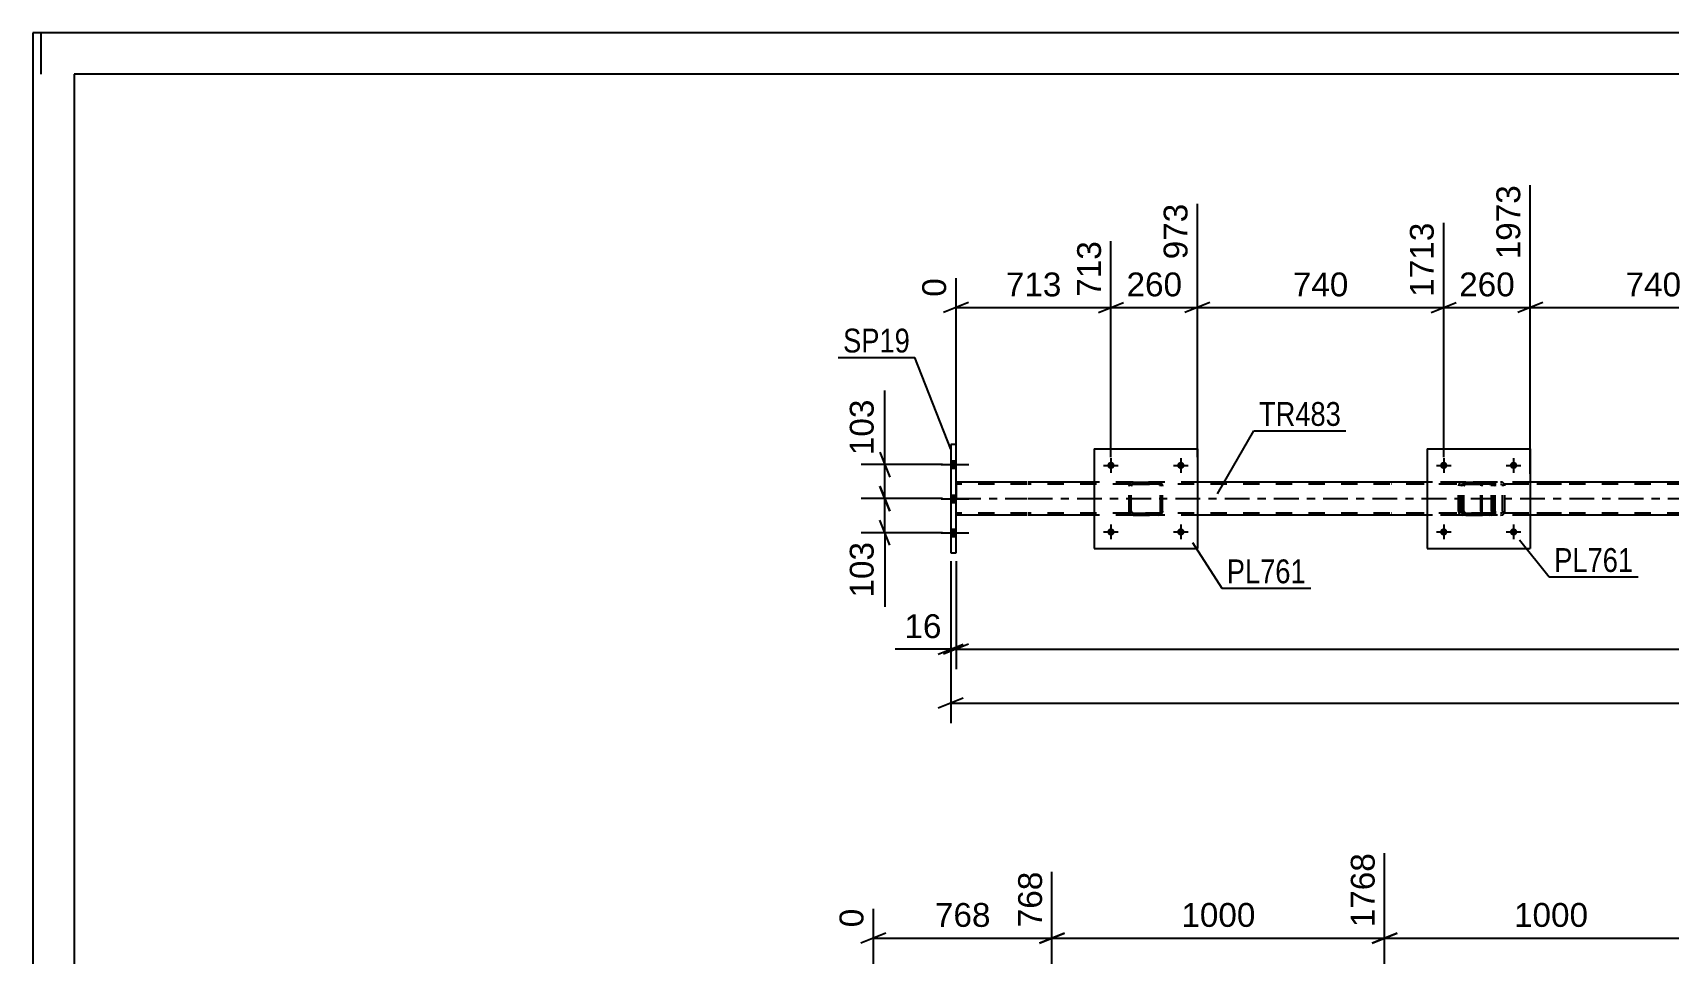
# Model space of a CAD drawing. Header units: millimetres. Extents: x 0 to 841, y 0 to 594.
# Drawn here: x 0 to 196.6, y 483.3 to 594 of the extents above; entities that cross this region are included whole.
import ezdxf

# ---------------------------------------------------------------- set-up
doc = ezdxf.new("R2010")
doc.units = ezdxf.units.MM
doc.linetypes.add('DXK_LINE_DOT2', pattern=[3.9198, 1.9599, -1.9599])
doc.linetypes.add('DXK_LINE_DOT3', pattern=[5.9187, 2.979, -0.9799, 0.9799, -0.9799])
doc.styles.add('Arial', font='ARIAL.TTF', dxfattribs={"height": 0.2})
doc.styles.add('Arial Narrow', font='ARIALN.TTF', dxfattribs={"height": 0.2})

# ---------------------------------------------------------------- blocks, each defined once
blk = doc.blocks.new('Unknown-318895945-1113')
at = {"color": 5, "linetype": 'Continuous'}
for p, q in [((841, 594), (0, 594)), ((0, 594), (0, 0)), ((1, 589), (1, 594)), ((836, 589), (5, 589)), ((5, 589), (5, 5))]:
    blk.add_line(p, q, dxfattribs=at)
blk = doc.blocks.new('Part-318895945-5144 - 5050')
at = {"color": 2, "linetype": 'Continuous'}
for p, q in [((167.62, 543.99), (167.62, 531.99)), ((167.62, 543.99), (180.02, 543.99)), ((180.02, 543.99), (180.02, 531.99)), ((167.62, 531.99), (180.02, 531.99))]:
    blk.add_line(p, q, dxfattribs=at)
blk = doc.blocks.new('Bolt-318895945-5088 - 5050')
at = {"linetype": 'Continuous'}
for points in [[(110.36, 542.53), (110.36, 541.65), (111, 541.65), (111, 542.53)], [(110.36, 542.53), (110.36, 541.65), (111, 541.65), (111, 542.53)], [(110.36, 542.53), (110.36, 541.65), (111, 541.65), (111, 542.53)], [(110.36, 538.41), (110.36, 537.53), (111, 537.53), (111, 538.41)], [(110.36, 538.41), (110.36, 537.53), (111, 537.53), (111, 538.41)], [(110.36, 534.33), (110.36, 533.45), (111, 533.45), (111, 534.33)], [(110.36, 534.33), (110.36, 533.45), (111, 533.45), (111, 534.33)], [(110.36, 534.33), (110.36, 533.45), (111, 533.45), (111, 534.33)]]:
    blk.add_hatch(color=1, dxfattribs=at).paths.add_polyline_path(points)
at = {"color": 1, "linetype": 'Continuous'}
for p, q in [((109.2, 542.09), (112.52, 542.09)), ((109.2, 542.09), (112.52, 542.09)), ((109.2, 542.09), (112.52, 542.09)), ((110.36, 542.53), (111, 542.53)), ((110.36, 542.53), (111, 542.53)), ((110.36, 542.53), (111, 542.53)), ((110.36, 541.65), (111, 541.65)), ((110.36, 541.65), (111, 541.65)), ((110.36, 541.65), (111, 541.65)), ((109.2, 537.97), (112.52, 537.97)), ((109.2, 537.97), (112.52, 537.97)), ((110.36, 538.41), (111, 538.41)), ((110.36, 538.41), (111, 538.41)), ((110.36, 537.53), (111, 537.53)), ((110.36, 537.53), (111, 537.53)), ((109.2, 533.89), (112.52, 533.89)), ((109.2, 533.89), (112.52, 533.89)), ((109.2, 533.89), (112.52, 533.89)), ((110.36, 534.33), (111, 534.33)), ((110.36, 534.33), (111, 534.33)), ((110.36, 534.33), (111, 534.33)), ((110.36, 533.45), (111, 533.45)), ((110.36, 533.45), (111, 533.45)), ((110.36, 533.45), (111, 533.45))]:
    blk.add_line(p, q, dxfattribs=at)
blk = doc.blocks.new('Part-318895945-5149 - 5050')
at = {"color": 2, "linetype": 'Continuous'}
for p, q in [((127.62, 543.99), (127.62, 531.99)), ((127.62, 543.99), (140.02, 543.99)), ((140.02, 543.99), (140.02, 531.99)), ((127.62, 531.99), (140.02, 531.99))]:
    blk.add_line(p, q, dxfattribs=at)
blk = doc.blocks.new('Bolt-318895945-5104 - 5050')
at = {"linetype": 'Continuous'}
for points in [[(170.06, 533.99, -1), (169.18, 533.99, -1)], [(178.46, 533.99, -1), (177.58, 533.99, -1)]]:
    blk.add_hatch(color=1, dxfattribs=at).paths.add_polyline_path(points)
at = {"color": 1, "linetype": 'Continuous'}
for p, q in [((169.62, 534.87), (169.62, 533.11)), ((178.02, 534.87), (178.02, 533.11)), ((168.74, 533.99), (170.5, 533.99)), ((177.14, 533.99), (178.9, 533.99))]:
    blk.add_line(p, q, dxfattribs=at)
blk = doc.blocks.new('Bolt-318895945-5105 - 5050')
at = {"linetype": 'Continuous'}
for points in [[(170.06, 541.99, -1), (169.18, 541.99, -1)], [(178.46, 541.99, -1), (177.58, 541.99, -1)]]:
    blk.add_hatch(color=1, dxfattribs=at).paths.add_polyline_path(points)
at = {"color": 1, "linetype": 'Continuous'}
for p, q in [((169.62, 542.87), (169.62, 541.11)), ((178.02, 542.87), (178.02, 541.11)), ((168.74, 541.99), (170.5, 541.99)), ((177.14, 541.99), (178.9, 541.99))]:
    blk.add_line(p, q, dxfattribs=at)
blk = doc.blocks.new('Part-318895945-5123 - 5050')
at = {"color": 7, "linetype": 'DXK_LINE_DOT2'}
for p, q in [((175.13, 539.99), (163.35, 539.99)), ((175.13, 539.75), (163.35, 539.75)), ((171.42, 539.7), (171.38, 539.51)), ((171.38, 536.47), (171.38, 539.51)), ((171.64, 539.51), (171.66, 539.61)), ((171.64, 536.47), (171.64, 539.51)), ((171.66, 539.61), (171.71, 539.68)), ((171.89, 539.99), (171.7, 539.96)), ((171.71, 539.68), (171.79, 539.74)), ((171.79, 539.74), (171.89, 539.75)), ((175.32, 539.96), (175.13, 539.99)), ((175.13, 539.75), (175.22, 539.74)), ((175.22, 539.74), (175.31, 539.68)), ((175.31, 539.68), (175.36, 539.61)), ((175.36, 539.61), (175.38, 539.51)), ((175.38, 536.47), (175.38, 539.51)), ((175.64, 539.51), (175.6, 539.7)), ((175.64, 536.47), (175.64, 539.51)), ((175.13, 536.23), (163.35, 536.23)), ((175.13, 535.99), (163.35, 535.99)), ((171.38, 536.47), (171.42, 536.29)), ((171.66, 536.38), (171.64, 536.47)), ((171.71, 536.3), (171.66, 536.38)), ((171.7, 536.03), (171.89, 535.99)), ((171.79, 536.25), (171.71, 536.3)), ((171.89, 536.23), (171.79, 536.25)), ((175.22, 536.25), (175.13, 536.23)), ((175.13, 535.99), (175.32, 536.03)), ((175.31, 536.3), (175.22, 536.25)), ((175.36, 536.38), (175.31, 536.3)), ((175.38, 536.47), (175.36, 536.38)), ((175.6, 536.29), (175.64, 536.47))]:
    blk.add_line(p, q, dxfattribs=at)
for centre, start, end in [((171.87, 539.49), 110.7583, 155.68), ((175.15, 539.49), 24.32, 69.2417), ((171.87, 536.49), 204.32, 249.2417), ((175.15, 536.49), 290.7583, 335.68)]:
    blk.add_arc(centre, 0.496, start, end, dxfattribs=at)
blk = doc.blocks.new('Bolt-318895945-5106 - 5050')
at = {"linetype": 'Continuous'}
for points in [[(130.06, 533.99, -1), (129.18, 533.99, -1)], [(138.46, 533.99, -1), (137.58, 533.99, -1)]]:
    blk.add_hatch(color=1, dxfattribs=at).paths.add_polyline_path(points)
at = {"color": 1, "linetype": 'Continuous'}
for p, q in [((129.62, 534.87), (129.62, 533.11)), ((138.02, 534.87), (138.02, 533.11)), ((128.74, 533.99), (130.5, 533.99)), ((137.14, 533.99), (138.9, 533.99))]:
    blk.add_line(p, q, dxfattribs=at)
blk = doc.blocks.new('Bolt-318895945-5107 - 5050')
at = {"linetype": 'Continuous'}
for points in [[(130.06, 541.99, -1), (129.18, 541.99, -1)], [(138.46, 541.99, -1), (137.58, 541.99, -1)]]:
    blk.add_hatch(color=1, dxfattribs=at).paths.add_polyline_path(points)
at = {"color": 1, "linetype": 'Continuous'}
for p, q in [((129.62, 542.87), (129.62, 541.11)), ((138.02, 542.87), (138.02, 541.11)), ((128.74, 541.99), (130.5, 541.99)), ((137.14, 541.99), (138.9, 541.99))]:
    blk.add_line(p, q, dxfattribs=at)
blk = doc.blocks.new('Part-318895945-5139 - 5050')
at = {"color": 7, "linetype": 'DXK_LINE_DOT2'}
for p, q in [((171.82, 539.51), (171.85, 539.7)), ((171.85, 539.7), (171.82, 539.51)), ((171.82, 536.47), (171.82, 539.51)), ((172.07, 539.61), (172.06, 539.51)), ((172.06, 539.51), (172.07, 539.6)), ((172.06, 536.47), (172.06, 539.51)), ((172.07, 539.6), (172.13, 539.68)), ((172.13, 539.68), (172.07, 539.61)), ((172.11, 539.96), (172.3, 539.99)), ((172.3, 539.99), (172.11, 539.96)), ((172.2, 539.74), (172.13, 539.68)), ((172.13, 539.68), (172.2, 539.73)), ((172.2, 539.73), (172.3, 539.75)), ((172.3, 539.75), (172.2, 539.74)), ((172.3, 539.99), (175.34, 539.99)), ((172.3, 539.99), (172.3, 539.99)), ((172.3, 539.99), (175.34, 539.99)), ((172.3, 539.75), (175.34, 539.75)), ((172.3, 539.75), (172.3, 539.75)), ((175.34, 539.75), (172.3, 539.75)), ((175.34, 539.99), (175.34, 539.99)), ((175.34, 539.99), (175.52, 539.96)), ((175.52, 539.96), (175.34, 539.99)), ((175.34, 539.75), (175.34, 539.75)), ((175.34, 539.75), (175.43, 539.73)), ((175.43, 539.74), (175.34, 539.75)), ((175.51, 539.68), (175.43, 539.74)), ((175.43, 539.73), (175.51, 539.68)), ((175.51, 539.68), (175.56, 539.6)), ((175.56, 539.61), (175.51, 539.68)), ((175.58, 539.51), (175.56, 539.61)), ((175.56, 539.6), (175.58, 539.51)), ((175.58, 536.47), (175.58, 539.51)), ((175.78, 539.7), (175.82, 539.51)), ((175.82, 539.51), (175.78, 539.7)), ((175.82, 536.47), (175.82, 539.51)), ((171.85, 536.29), (171.82, 536.47)), ((171.82, 536.47), (171.85, 536.29)), ((172.07, 536.38), (172.06, 536.47)), ((172.06, 536.47), (172.07, 536.38)), ((172.13, 536.3), (172.07, 536.38)), ((172.07, 536.38), (172.13, 536.3)), ((172.3, 535.99), (172.11, 536.03)), ((172.11, 536.03), (172.3, 535.99)), ((172.2, 536.25), (172.13, 536.3)), ((172.13, 536.3), (172.2, 536.25)), ((172.3, 536.23), (172.2, 536.25)), ((172.2, 536.25), (172.3, 536.23)), ((172.3, 536.23), (175.34, 536.23)), ((172.3, 536.23), (172.3, 536.23)), ((172.3, 536.23), (175.34, 536.23)), ((172.3, 535.99), (175.34, 535.99)), ((172.3, 535.99), (172.3, 535.99)), ((172.3, 535.99), (175.34, 535.99)), ((175.43, 536.25), (175.34, 536.23)), ((175.34, 536.23), (175.43, 536.25)), ((175.34, 536.23), (175.34, 536.23)), ((175.52, 536.03), (175.34, 535.99)), ((175.34, 535.99), (175.52, 536.03)), ((175.34, 535.99), (175.34, 535.99)), ((175.51, 536.3), (175.43, 536.25)), ((175.43, 536.25), (175.51, 536.3)), ((175.56, 536.38), (175.51, 536.3)), ((175.51, 536.3), (175.56, 536.38)), ((175.58, 536.47), (175.56, 536.38)), ((175.56, 536.38), (175.58, 536.47)), ((175.82, 536.47), (175.78, 536.29)), ((175.78, 536.29), (175.82, 536.47))]:
    blk.add_line(p, q, dxfattribs=at)
at = {"color": 7, "linetype": 'DXK_LINE_DOT3'}
blk.add_line((173.82, 537.99), (173.82, 537.99), dxfattribs=at)
at = {"color": 7, "linetype": 'DXK_LINE_DOT2'}
for centre, start, end in [((172.3, 539.51), 112.5, 157.5), ((172.3, 539.51), 112.5, 157.5), ((175.34, 539.51), 22.5, 67.5), ((175.34, 539.51), 22.5, 67.5), ((172.3, 536.47), 202.5, 247.5), ((172.3, 536.47), 202.5, 247.5), ((175.34, 536.47), 292.5, 337.5), ((175.34, 536.47), 292.5, 337.5)]:
    blk.add_arc(centre, 0.48, start, end, dxfattribs=at)
blk = doc.blocks.new('Part-318895945-5154 - 5050')
at = {"color": 2, "linetype": 'Continuous'}
for p, q in [((119.52, 539.99), (111, 539.99)), ((127.62, 539.99), (119.62, 539.99)), ((167.62, 539.99), (140.02, 539.99)), ((207.61, 539.99), (180.02, 539.99)), ((119.52, 535.99), (111, 535.99)), ((127.62, 535.99), (119.62, 535.99)), ((167.62, 535.99), (140.02, 535.99)), ((207.61, 535.99), (180.02, 535.99))]:
    blk.add_line(p, q, dxfattribs=at)
at = {"color": 7, "linetype": 'DXK_LINE_DOT2'}
for p, q in [((111, 539.99), (111, 535.99)), ((119.52, 539.75), (111, 539.75)), ((708.01, 539.75), (119.62, 539.75)), ((140.02, 539.99), (127.62, 539.99)), ((180.02, 539.99), (167.62, 539.99)), ((119.52, 536.23), (111, 536.23)), ((708.01, 536.23), (119.62, 536.23)), ((140.02, 535.99), (127.62, 535.99)), ((180.02, 535.99), (167.62, 535.99))]:
    blk.add_line(p, q, dxfattribs=at)
at = {"color": 7, "linetype": 'DXK_LINE_DOT3'}
for p, q in [((111, 537.99), (119.52, 537.99)), ((119.62, 537.99), (708.01, 537.99))]:
    blk.add_line(p, q, dxfattribs=at)
blk = doc.blocks.new('Part-318895945-5205 - 5050')
at = {"color": 7, "linetype": 'DXK_LINE_DOT2'}
for p, q in [((131.82, 539.51), (131.86, 539.7)), ((131.86, 539.7), (131.82, 539.51)), ((131.82, 536.47), (131.82, 539.51)), ((132.08, 539.61), (132.06, 539.51)), ((132.06, 539.51), (132.08, 539.6)), ((132.06, 536.47), (132.06, 539.51)), ((132.08, 539.6), (132.13, 539.68)), ((132.13, 539.68), (132.08, 539.61)), ((132.12, 539.96), (132.3, 539.99)), ((132.3, 539.99), (132.12, 539.96)), ((132.21, 539.74), (132.13, 539.68)), ((132.13, 539.68), (132.21, 539.73)), ((132.21, 539.73), (132.3, 539.75)), ((132.3, 539.75), (132.21, 539.74)), ((132.3, 539.99), (135.34, 539.99)), ((132.3, 539.99), (132.3, 539.99)), ((132.3, 539.99), (135.34, 539.99)), ((132.3, 539.75), (135.34, 539.75)), ((132.3, 539.75), (132.3, 539.75)), ((135.34, 539.75), (132.3, 539.75)), ((135.34, 539.99), (135.34, 539.99)), ((135.34, 539.99), (135.53, 539.96)), ((135.53, 539.96), (135.34, 539.99)), ((135.34, 539.75), (135.34, 539.75)), ((135.34, 539.75), (135.43, 539.73)), ((135.43, 539.74), (135.34, 539.75)), ((135.51, 539.68), (135.43, 539.74)), ((135.43, 539.73), (135.51, 539.68)), ((135.51, 539.68), (135.56, 539.6)), ((135.56, 539.61), (135.51, 539.68)), ((135.58, 539.51), (135.56, 539.61)), ((135.56, 539.6), (135.58, 539.51)), ((135.58, 536.47), (135.58, 539.51)), ((135.78, 539.7), (135.82, 539.51)), ((135.82, 539.51), (135.78, 539.7)), ((135.82, 536.47), (135.82, 539.51)), ((131.86, 536.29), (131.82, 536.47)), ((131.82, 536.47), (131.86, 536.29)), ((132.08, 536.38), (132.06, 536.47)), ((132.06, 536.47), (132.08, 536.38)), ((132.13, 536.3), (132.08, 536.38)), ((132.08, 536.38), (132.13, 536.3)), ((132.3, 535.99), (132.12, 536.03)), ((132.12, 536.03), (132.3, 535.99)), ((132.21, 536.25), (132.13, 536.3)), ((132.13, 536.3), (132.21, 536.25)), ((132.3, 536.23), (132.21, 536.25)), ((132.21, 536.25), (132.3, 536.23)), ((132.3, 536.23), (135.34, 536.23)), ((132.3, 536.23), (132.3, 536.23)), ((132.3, 536.23), (135.34, 536.23)), ((132.3, 535.99), (135.34, 535.99)), ((132.3, 535.99), (132.3, 535.99)), ((132.3, 535.99), (135.34, 535.99)), ((135.43, 536.25), (135.34, 536.23)), ((135.34, 536.23), (135.43, 536.25)), ((135.34, 536.23), (135.34, 536.23)), ((135.53, 536.03), (135.34, 535.99)), ((135.34, 535.99), (135.53, 536.03)), ((135.34, 535.99), (135.34, 535.99)), ((135.51, 536.3), (135.43, 536.25)), ((135.43, 536.25), (135.51, 536.3)), ((135.56, 536.38), (135.51, 536.3)), ((135.51, 536.3), (135.56, 536.38)), ((135.58, 536.47), (135.56, 536.38)), ((135.56, 536.38), (135.58, 536.47)), ((135.82, 536.47), (135.78, 536.29)), ((135.78, 536.29), (135.82, 536.47))]:
    blk.add_line(p, q, dxfattribs=at)
at = {"color": 7, "linetype": 'DXK_LINE_DOT3'}
blk.add_line((133.82, 537.99), (133.82, 537.99), dxfattribs=at)
at = {"color": 7, "linetype": 'DXK_LINE_DOT2'}
for centre, start, end in [((132.3, 539.51), 112.5, 157.5), ((132.3, 539.51), 112.5, 157.5), ((135.34, 539.51), 22.5, 67.5), ((135.34, 539.51), 22.5, 67.5), ((132.3, 536.47), 202.5, 247.5), ((132.3, 536.47), 202.5, 247.5), ((135.34, 536.47), 292.5, 337.5), ((135.34, 536.47), 292.5, 337.5)]:
    blk.add_arc(centre, 0.48, start, end, dxfattribs=at)
blk = doc.blocks.new('Part-318895945-5240 - 5050')
at = {"color": 2, "linetype": 'Continuous'}
for p, q in [((111, 544.49), (110.36, 544.49)), ((110.36, 544.49), (110.36, 531.49)), ((111, 531.49), (111, 544.49)), ((110.36, 531.49), (111, 531.49))]:
    blk.add_line(p, q, dxfattribs=at)
blk = doc.blocks.new('Part-318895945-5262 - 5050')
at = {"color": 7, "linetype": 'DXK_LINE_DOT2'}
for p, q in [((174.11, 539.7), (174.09, 539.51)), ((174.09, 536.47), (174.09, 539.51)), ((174.17, 539.85), (174.11, 539.7)), ((174.26, 539.96), (174.17, 539.85)), ((174.23, 539.51), (174.24, 539.61)), ((174.23, 536.47), (174.23, 539.51)), ((174.24, 539.61), (174.27, 539.68)), ((174.36, 539.99), (174.26, 539.96)), ((174.27, 539.68), (174.31, 539.74)), ((174.31, 539.74), (174.36, 539.75)), ((183.77, 539.99), (174.36, 539.99)), ((183.77, 539.75), (174.36, 539.75)), ((175.64, 539.99), (175.64, 539.75)), ((176.64, 539.96), (176.45, 539.99)), ((176.45, 539.75), (176.55, 539.74)), ((176.55, 539.74), (176.63, 539.68)), ((176.63, 539.68), (176.68, 539.61)), ((176.68, 539.61), (176.7, 539.51)), ((176.7, 536.47), (176.7, 539.51)), ((176.96, 539.51), (176.92, 539.7)), ((176.96, 536.47), (176.96, 539.51)), ((174.09, 536.47), (174.11, 536.29)), ((174.11, 536.29), (174.17, 536.13)), ((174.17, 536.13), (174.26, 536.03)), ((174.24, 536.38), (174.23, 536.47)), ((174.27, 536.3), (174.24, 536.38)), ((174.26, 536.03), (174.36, 535.99)), ((174.31, 536.25), (174.27, 536.3)), ((174.36, 536.23), (174.31, 536.25)), ((183.77, 536.23), (174.36, 536.23)), ((183.77, 535.99), (174.36, 535.99)), ((175.64, 535.99), (175.64, 536.23)), ((176.55, 536.25), (176.45, 536.23)), ((176.45, 535.99), (176.64, 536.03)), ((176.63, 536.3), (176.55, 536.25)), ((176.68, 536.38), (176.63, 536.3)), ((176.7, 536.47), (176.68, 536.38)), ((176.92, 536.29), (176.96, 536.47))]:
    blk.add_line(p, q, dxfattribs=at)
for centre, start, end in [((176.47, 539.5), 23.8494, 68.8059), ((176.47, 536.49), 291.1941, 336.1506)]:
    blk.add_arc(centre, 0.492, start, end, dxfattribs=at)
blk = doc.blocks.new('StraightDimension-318895945-4428 - 3712')
at = {"color": 7, "linetype": 'Continuous'}
for p, q in [((122.53, 450.56), (122.53, 493.14)), ((101.06, 435.92), (101.06, 488.69)), ((102.56, 485.77), (99.56, 484.57)), ((121.03, 484.57), (124.03, 485.77)), ((101.06, 485.17), (122.53, 485.17))]:
    blk.add_line(p, q, dxfattribs=at)
at = {"color": 0, "linetype": 'Continuous'}
for points in [[(121.93, 493.74), (117.73, 493.74), (117.73, 485.87), (121.93, 485.87)], [(100.46, 489.29), (96.26, 489.29), (96.26, 485.87), (100.46, 485.87)]]:
    blk.add_wipeout(points, dxfattribs=at)
at = {"color": 0}
blk.add_wipeout([(115.73, 485.92), (115.73, 490.12), (107.86, 490.12), (107.86, 485.92)], dxfattribs=at)
at = {"color": 3, "linetype": 'Continuous', "style": 'Arial'}
for s, height, p in [('768', 2.865, (121.33, 486.47)), ('0', 2.87, (99.86, 486.47))]:
    blk.add_text(s, height=height, rotation=90.0002, dxfattribs=at).set_placement(p)
at = {"color": 3, "style": 'Arial'}
blk.add_text('768', height=2.865, dxfattribs=at).set_placement((108.46, 486.52))
blk = doc.blocks.new('StraightDimension-318895945-4434 - 3712')
at = {"color": 7, "linetype": 'Continuous'}
for p, q in [((162.52, 450.56), (162.52, 495.36)), ((122.53, 450.56), (122.53, 493.14)), ((124.03, 485.77), (121.03, 484.57)), ((161.02, 484.57), (164.02, 485.77)), ((122.53, 485.17), (162.52, 485.17))]:
    blk.add_line(p, q, dxfattribs=at)
at = {"color": 0, "linetype": 'Continuous'}
blk.add_wipeout([(161.92, 495.96), (157.72, 495.96), (157.72, 485.87), (161.92, 485.87)], dxfattribs=at)
at = {"color": 0}
blk.add_wipeout([(147.57, 485.92), (147.57, 490.12), (137.48, 490.12), (137.48, 485.92)], dxfattribs=at)
at = {"color": 3, "linetype": 'Continuous', "style": 'Arial'}
blk.add_text('1768', height=2.865, rotation=90.0002, dxfattribs=at).set_placement((161.32, 486.47))
at = {"color": 3, "style": 'Arial'}
blk.add_text('1000', height=2.865, dxfattribs=at).set_placement((138.08, 486.52))
blk = doc.blocks.new('StraightDimension-318895945-4442 - 3712')
at = {"color": 7, "linetype": 'Continuous'}
for p, q in [((162.52, 450.56), (162.52, 495.36)), ((202.52, 450.56), (202.52, 495.36)), ((164.02, 485.77), (161.02, 484.57)), ((201.02, 484.57), (204.02, 485.77)), ((162.52, 485.17), (202.52, 485.17))]:
    blk.add_line(p, q, dxfattribs=at)
at = {"color": 0, "linetype": 'Continuous'}
blk.add_wipeout([(201.92, 495.96), (197.72, 495.96), (197.72, 485.87), (201.92, 485.87)], dxfattribs=at)
at = {"color": 0}
blk.add_wipeout([(187.57, 485.92), (187.57, 490.12), (177.47, 490.12), (177.47, 485.92)], dxfattribs=at)
at = {"color": 3, "linetype": 'Continuous', "style": 'Arial'}
blk.add_text('2768', height=2.865, rotation=90.0002, dxfattribs=at).set_placement((201.32, 486.47))
at = {"color": 3, "style": 'Arial'}
blk.add_text('1000', height=2.865, dxfattribs=at).set_placement((178.07, 486.52))
blk = doc.blocks.new('StraightDimension-318895945-5382 - 5050')
at = {"color": 7, "linetype": 'Continuous'}
for p, q in [((101.84, 539.49), (103.04, 536.49)), ((109.36, 537.99), (99.59, 537.99)), ((102.44, 533.89), (102.44, 537.99)), ((103.04, 532.39), (101.84, 535.39)), ((109.36, 533.89), (99.59, 533.89))]:
    blk.add_line(p, q, dxfattribs=at)
at = {"color": 0}
blk.add_wipeout([(101.69, 533.37), (97.49, 533.37), (97.49, 525.5), (101.69, 525.5)], dxfattribs=at)
at = {"color": 7, "linetype": 'Continuous'}
blk.add_line((102.44, 533.89), (102.44, 524.97), dxfattribs=at)
blk.add_line((102.44, 533.89), (102.44, 524.97), dxfattribs=at)
at = {"color": 3, "style": 'Arial'}
blk.add_text('103', height=2.865, rotation=90.0002, dxfattribs=at).set_placement((101.09, 526.1))
blk = doc.blocks.new('StraightDimension-318895945-5503 - 5050')
at = {"color": 7, "linetype": 'Continuous'}
for p, q in [((180.02, 540.99), (180.02, 575.66)), ((209.61, 542.99), (209.61, 571.16)), ((181.52, 561.56), (178.52, 560.36)), ((180.02, 560.96), (209.61, 560.96)), ((208.11, 560.36), (211.11, 561.56))]:
    blk.add_line(p, q, dxfattribs=at)
at = {"color": 0, "linetype": 'Continuous'}
blk.add_wipeout([(209.01, 571.76), (204.81, 571.76), (204.81, 561.66), (209.01, 561.66)], dxfattribs=at)
at = {"color": 0}
blk.add_wipeout([(198.75, 561.71), (198.75, 565.91), (190.88, 565.91), (190.88, 561.71)], dxfattribs=at)
at = {"color": 3, "linetype": 'Continuous', "style": 'Arial'}
blk.add_text('2713', height=2.865, rotation=90.0002, dxfattribs=at).set_placement((208.41, 562.26))
at = {"color": 3, "style": 'Arial'}
blk.add_text('740', height=2.865, dxfattribs=at).set_placement((191.48, 562.31))
blk = doc.blocks.new('StraightDimension-318895945-5297 - 5050')
at = {"color": 7, "linetype": 'Continuous'}
for p, q in [((110.36, 530.49), (110.36, 517.48)), ((111, 530.49), (111, 517.48)), ((108.86, 519.28), (111.86, 520.48)), ((112.5, 520.48), (109.5, 519.28)), ((110.36, 519.88), (111, 519.88))]:
    blk.add_line(p, q, dxfattribs=at)
at = {"color": 0}
blk.add_wipeout([(109.84, 520.63), (109.84, 524.83), (104.19, 524.83), (104.19, 520.63)], dxfattribs=at)
at = {"color": 7, "linetype": 'Continuous'}
blk.add_line((110.36, 519.88), (103.66, 519.88), dxfattribs=at)
blk.add_line((110.36, 519.88), (103.66, 519.88), dxfattribs=at)
at = {"color": 3, "style": 'Arial'}
blk.add_text('16', height=2.865, dxfattribs=at).set_placement((104.79, 521.23))
blk = doc.blocks.new('StraightDimension-318895945-5307 - 5050')
at = {"color": 7, "linetype": 'Continuous'}
for p, q in [((111, 530.49), (111, 517.48)), ((112.5, 520.48), (109.5, 519.28)), ((111, 519.88), (741.87, 519.88))]:
    blk.add_line(p, q, dxfattribs=at)
blk = doc.blocks.new('StraightDimension-318895945-5328 - 5050')
at = {"color": 7, "linetype": 'Continuous'}
for p, q in [((110.36, 530.49), (110.36, 511.01)), ((111.86, 514.01), (108.86, 512.81)), ((110.36, 513.41), (742.51, 513.41))]:
    blk.add_line(p, q, dxfattribs=at)
blk = doc.blocks.new('StraightDimension-318895945-5390 - 5050')
at = {"color": 7, "linetype": 'Continuous'}
for p, q in [((101.84, 543.59), (103.04, 540.59)), ((109.36, 542.09), (99.59, 542.09)), ((102.44, 537.99), (102.44, 542.09)), ((103.04, 536.49), (101.84, 539.49)), ((109.36, 537.99), (99.59, 537.99))]:
    blk.add_line(p, q, dxfattribs=at)
at = {"color": 0}
blk.add_wipeout([(101.69, 550.49), (97.49, 550.49), (97.49, 542.62), (101.69, 542.62)], dxfattribs=at)
at = {"color": 7, "linetype": 'Continuous'}
blk.add_line((102.44, 542.09), (102.44, 551.01), dxfattribs=at)
blk.add_line((102.44, 542.09), (102.44, 551.01), dxfattribs=at)
at = {"color": 3, "style": 'Arial'}
blk.add_text('103', height=2.865, rotation=90.0002, dxfattribs=at).set_placement((101.09, 543.22))
blk = doc.blocks.new('StraightDimension-318895945-5444 - 5050')
at = {"color": 7, "linetype": 'Continuous'}
for p, q in [((129.62, 542.99), (129.62, 568.94)), ((111, 540.99), (111, 564.49)), ((112.5, 561.56), (109.5, 560.36)), ((111, 560.96), (129.62, 560.96)), ((128.12, 560.36), (131.12, 561.56))]:
    blk.add_line(p, q, dxfattribs=at)
at = {"color": 0, "linetype": 'Continuous'}
blk.add_wipeout([(110.4, 565.09), (106.2, 565.09), (106.2, 561.66), (110.4, 561.66)], dxfattribs=at)
at = {"color": 0}
blk.add_wipeout([(124.25, 561.71), (124.25, 565.91), (116.38, 565.91), (116.38, 561.71)], dxfattribs=at)
at = {"color": 3, "linetype": 'Continuous', "style": 'Arial'}
blk.add_text('0', height=2.87, rotation=90.0002, dxfattribs=at).set_placement((109.8, 562.26))
at = {"color": 3, "style": 'Arial'}
blk.add_text('713', height=2.865, dxfattribs=at).set_placement((116.98, 562.31))
at = {"color": 0, "linetype": 'Continuous'}
blk.add_wipeout([(129.02, 569.54), (124.82, 569.54), (124.82, 561.66), (129.02, 561.66)], dxfattribs=at)
at = {"color": 3, "linetype": 'Continuous', "style": 'Arial'}
blk.add_text('713', height=2.865, rotation=90.0002, dxfattribs=at).set_placement((128.42, 562.26))
blk = doc.blocks.new('StraightDimension-318895945-5457 - 5050')
at = {"color": 7, "linetype": 'Continuous'}
for p, q in [((140.02, 542.99), (140.02, 573.44)), ((129.62, 542.99), (129.62, 568.94)), ((128.12, 560.36), (131.12, 561.56)), ((129.62, 560.96), (140.02, 560.96)), ((141.52, 561.56), (138.52, 560.36))]:
    blk.add_line(p, q, dxfattribs=at)
at = {"color": 0}
blk.add_wipeout([(138.76, 561.71), (138.76, 565.91), (130.89, 565.91), (130.89, 561.71)], dxfattribs=at)
at = {"color": 0, "linetype": 'Continuous'}
blk.add_wipeout([(139.42, 574.04), (135.22, 574.04), (135.22, 566.16), (139.42, 566.16)], dxfattribs=at)
at = {"color": 3, "linetype": 'Continuous', "style": 'Arial'}
blk.add_text('973', height=2.865, rotation=90.0002, dxfattribs=at).set_placement((138.82, 566.76))
at = {"color": 3, "style": 'Arial'}
blk.add_text('260', height=2.865, dxfattribs=at).set_placement((131.49, 562.31))
blk = doc.blocks.new('StraightDimension-318895945-5470 - 5050')
at = {"color": 7, "linetype": 'Continuous'}
for p, q in [((140.02, 542.99), (140.02, 573.44)), ((169.62, 542.99), (169.62, 571.16)), ((141.52, 561.56), (138.52, 560.36)), ((140.02, 560.96), (169.62, 560.96)), ((168.12, 560.36), (171.12, 561.56))]:
    blk.add_line(p, q, dxfattribs=at)
at = {"color": 0, "linetype": 'Continuous'}
blk.add_wipeout([(169.02, 571.76), (164.82, 571.76), (164.82, 561.66), (169.02, 561.66)], dxfattribs=at)
at = {"color": 0}
blk.add_wipeout([(158.75, 561.71), (158.75, 565.91), (150.88, 565.91), (150.88, 561.71)], dxfattribs=at)
at = {"color": 3, "linetype": 'Continuous', "style": 'Arial'}
blk.add_text('1713', height=2.865, rotation=90.0002, dxfattribs=at).set_placement((168.42, 562.26))
at = {"color": 3, "style": 'Arial'}
blk.add_text('740', height=2.865, dxfattribs=at).set_placement((151.48, 562.31))
blk = doc.blocks.new('StraightDimension-318895945-5483 - 5050')
at = {"color": 7, "linetype": 'Continuous'}
for p, q in [((180.02, 540.99), (180.02, 575.66)), ((169.62, 542.99), (169.62, 571.16)), ((168.12, 560.36), (171.12, 561.56)), ((169.62, 560.96), (180.02, 560.96)), ((181.52, 561.56), (178.52, 560.36))]:
    blk.add_line(p, q, dxfattribs=at)
at = {"color": 0}
blk.add_wipeout([(178.75, 561.71), (178.75, 565.91), (170.88, 565.91), (170.88, 561.71)], dxfattribs=at)
at = {"color": 0, "linetype": 'Continuous'}
blk.add_wipeout([(179.42, 576.26), (175.22, 576.26), (175.22, 566.16), (179.42, 566.16)], dxfattribs=at)
at = {"color": 3, "linetype": 'Continuous', "style": 'Arial'}
blk.add_text('1973', height=2.865, rotation=90.0002, dxfattribs=at).set_placement((178.82, 566.76))
at = {"color": 3, "style": 'Arial'}
blk.add_text('260', height=2.865, dxfattribs=at).set_placement((171.48, 562.31))
blk = doc.blocks.new('Mark-318895945-5145 - 5050')
at = {"color": 0}
blk.add_wipeout([(153.05, 527.82), (153.05, 530.82), (143.54, 530.82), (143.54, 527.82)], dxfattribs=at)
blk.add_wipeout([(153.05, 527.82), (153.05, 530.82), (143.54, 530.82), (143.54, 527.82)], dxfattribs=at)
at = {"color": 30, "linetype": 'Continuous'}
for p, q in [((139.41, 532.72), (142.94, 527.22)), ((142.94, 527.22), (153.65, 527.22))]:
    blk.add_line(p, q, dxfattribs=at)
at = {"color": 3, "style": 'Arial Narrow'}
blk.add_text('PL761', height=2.863, dxfattribs=at).set_placement((143.54, 527.82))
blk = doc.blocks.new('Mark-318895945-5140 - 5050')
at = {"color": 0}
blk.add_wipeout([(192.41, 529.18), (192.41, 532.18), (182.9, 532.18), (182.9, 529.18)], dxfattribs=at)
blk.add_wipeout([(192.41, 529.18), (192.41, 532.18), (182.9, 532.18), (182.9, 529.18)], dxfattribs=at)
at = {"color": 30, "linetype": 'Continuous'}
for p, q in [((178.73, 533.06), (182.3, 528.58)), ((182.3, 528.58), (193.01, 528.58))]:
    blk.add_line(p, q, dxfattribs=at)
at = {"color": 3, "style": 'Arial Narrow'}
blk.add_text('PL761', height=2.863, dxfattribs=at).set_placement((182.9, 529.18))
blk = doc.blocks.new('Mark-318895945-5150 - 5050')
at = {"color": 0}
blk.add_wipeout([(157.27, 546.74), (157.27, 549.74), (147.41, 549.74), (147.41, 546.74)], dxfattribs=at)
blk.add_wipeout([(157.27, 546.74), (157.27, 549.74), (147.41, 549.74), (147.41, 546.74)], dxfattribs=at)
at = {"color": 30, "linetype": 'Continuous'}
for p, q in [((142.42, 538.59), (146.81, 546.14)), ((146.81, 546.14), (157.87, 546.14))]:
    blk.add_line(p, q, dxfattribs=at)
at = {"color": 3, "style": 'Arial Narrow'}
blk.add_text('TR483', height=2.863, dxfattribs=at).set_placement((147.41, 546.74))
blk = doc.blocks.new('Mark-318895945-5236 - 5050')
at = {"color": 0}
blk.add_wipeout([(105.46, 555.56), (105.46, 558.56), (97.42, 558.56), (97.42, 555.56)], dxfattribs=at)
blk.add_wipeout([(105.46, 555.56), (105.46, 558.56), (97.42, 558.56), (97.42, 555.56)], dxfattribs=at)
at = {"color": 30, "linetype": 'Continuous'}
for p in [(96.82, 554.96), (110.38, 543.92)]:
    blk.add_line(p, (106.06, 554.96), dxfattribs=at)
at = {"color": 3, "style": 'Arial Narrow'}
blk.add_text('SP19', height=2.863, dxfattribs=at).set_placement((97.42, 555.56))

msp = doc.modelspace()

# ---------------------------------------------------------------- block references
for name in ['Unknown-318895945-1113', 'Part-318895945-5240 - 5050', 'Part-318895945-5149 - 5050', 'Bolt-318895945-5107 - 5050', 'Part-318895945-5144 - 5050', 'Bolt-318895945-5105 - 5050', 'Bolt-318895945-5088 - 5050', 'Part-318895945-5154 - 5050', 'Part-318895945-5205 - 5050', 'Part-318895945-5123 - 5050', 'Part-318895945-5139 - 5050', 'Part-318895945-5262 - 5050', 'Bolt-318895945-5106 - 5050', 'Bolt-318895945-5104 - 5050']:
    msp.add_blockref(name, (0, 0))

# ---------------------------------------------------------------- next in the draw order: block references
for name in ['StraightDimension-318895945-5503 - 5050', 'StraightDimension-318895945-5382 - 5050', 'StraightDimension-318895945-4428 - 3712']:
    msp.add_blockref(name, (0, 0))

# ---------------------------------------------------------------- next in the draw order: block references
for name in ['StraightDimension-318895945-5390 - 5050', 'StraightDimension-318895945-5297 - 5050', 'StraightDimension-318895945-4434 - 3712']:
    msp.add_blockref(name, (0, 0))

# ---------------------------------------------------------------- next in the draw order: block references
for name in ['StraightDimension-318895945-5444 - 5050', 'StraightDimension-318895945-5307 - 5050', 'StraightDimension-318895945-4442 - 3712']:
    msp.add_blockref(name, (0, 0))

# ---------------------------------------------------------------- next in the draw order: block references
for name in ['StraightDimension-318895945-5457 - 5050', 'Mark-318895945-5236 - 5050', 'StraightDimension-318895945-5328 - 5050']:
    msp.add_blockref(name, (0, 0))

# ---------------------------------------------------------------- next in the draw order: block references
for name in ['StraightDimension-318895945-5470 - 5050', 'Mark-318895945-5140 - 5050', 'Mark-318895945-5145 - 5050']:
    msp.add_blockref(name, (0, 0))

# ---------------------------------------------------------------- next in the draw order: block references
for name in ['StraightDimension-318895945-5483 - 5050', 'Mark-318895945-5150 - 5050']:
    msp.add_blockref(name, (0, 0))

doc.saveas('drawing.dxf')
